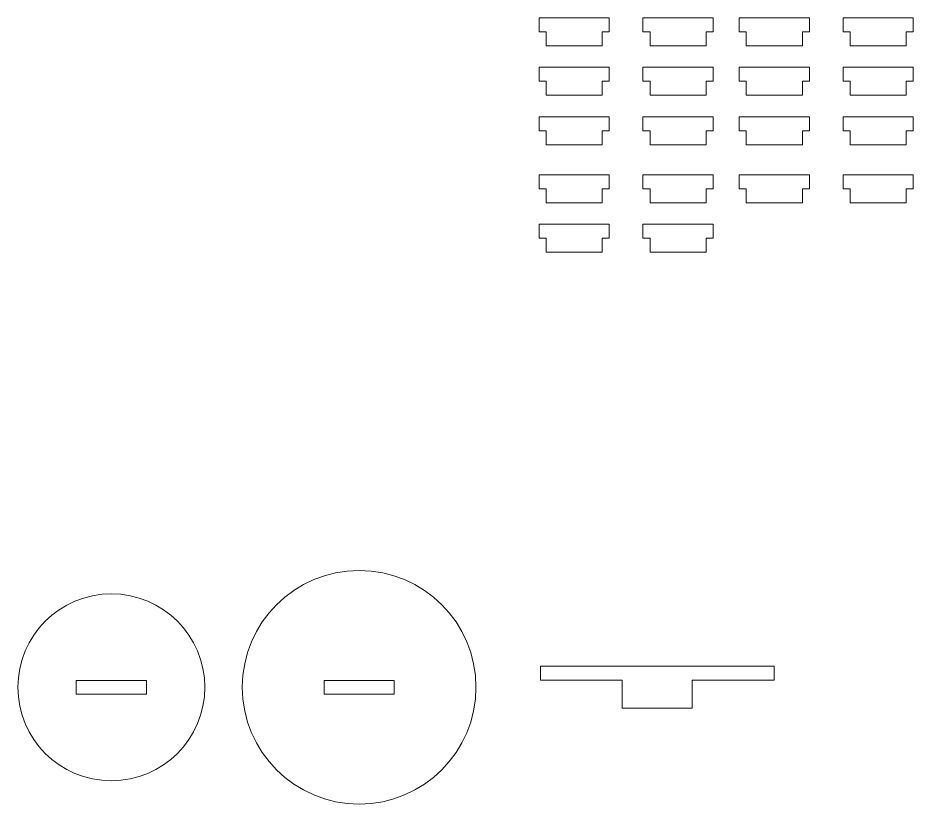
# Model space of a CAD drawing. Header units: centimetres. Extents: x -191 to 212, y -234 to 239.
# Drawn here: x -191.06 to -171.9, y -218.1 to -201.27 of the extents above; entities that cross this region are included whole.
import ezdxf

# ---------------------------------------------------------------- set-up
doc = ezdxf.new("R2010")
doc.units = ezdxf.units.CM
doc.header["$MEASUREMENT"] = 0
doc.layers.add('Capa 1', color=7, linetype='Continuous')

msp = doc.modelspace()

# ---------------------------------------------------------------- linework, layer by layer
at = {"layer": 'Capa 1', "color": 240, "lineweight": 9}
for points, knots in [([(-178.55024, -201.5712), (-178.55024, -201.5712), (-178.55024, -201.8712), (-178.55024, -201.8712), (-178.55024, -201.8712), (-179.75024, -201.8712), (-179.75024, -201.8712), (-179.75024, -201.8712), (-179.75024, -201.5712), (-179.75024, -201.5712), (-179.75024, -201.5712), (-179.90024, -201.5712), (-179.90024, -201.5712), (-179.90024, -201.5712), (-179.90024, -201.2712), (-179.90024, -201.2712), (-179.90024, -201.2712), (-178.40024, -201.2712), (-178.40024, -201.2712), (-178.40024, -201.2712), (-178.40024, -201.5712), (-178.40024, -201.5712), (-178.40024, -201.5712), (-178.55024, -201.5712), (-178.55024, -201.5712)], [0, 0, 0, 0, 0.125, 0.125, 0.125, 0.25, 0.25, 0.25, 0.375, 0.375, 0.375, 0.5, 0.5, 0.5, 0.625, 0.625, 0.625, 0.75, 0.75, 0.75, 0.875, 0.875, 0.875, 1, 1, 1, 1]), ([(-176.32991, -201.5712), (-176.32991, -201.5712), (-176.32991, -201.8712), (-176.32991, -201.8712), (-176.32991, -201.8712), (-177.52991, -201.8712), (-177.52991, -201.8712), (-177.52991, -201.8712), (-177.52991, -201.5712), (-177.52991, -201.5712), (-177.52991, -201.5712), (-177.67991, -201.5712), (-177.67991, -201.5712), (-177.67991, -201.5712), (-177.67991, -201.2712), (-177.67991, -201.2712), (-177.67991, -201.2712), (-176.17991, -201.2712), (-176.17991, -201.2712), (-176.17991, -201.2712), (-176.17991, -201.5712), (-176.17991, -201.5712), (-176.17991, -201.5712), (-176.32991, -201.5712), (-176.32991, -201.5712)], [0, 0, 0, 0, 0.125, 0.125, 0.125, 0.25, 0.25, 0.25, 0.375, 0.375, 0.375, 0.5, 0.5, 0.5, 0.625, 0.625, 0.625, 0.75, 0.75, 0.75, 0.875, 0.875, 0.875, 1, 1, 1, 1]), ([(-174.26999, -201.5712), (-174.26999, -201.5712), (-174.26999, -201.8712), (-174.26999, -201.8712), (-174.26999, -201.8712), (-175.46999, -201.8712), (-175.46999, -201.8712), (-175.46999, -201.8712), (-175.46999, -201.5712), (-175.46999, -201.5712), (-175.46999, -201.5712), (-175.61999, -201.5712), (-175.61999, -201.5712), (-175.61999, -201.5712), (-175.61999, -201.2712), (-175.61999, -201.2712), (-175.61999, -201.2712), (-174.11999, -201.2712), (-174.11999, -201.2712), (-174.11999, -201.2712), (-174.11999, -201.5712), (-174.11999, -201.5712), (-174.11999, -201.5712), (-174.26999, -201.5712), (-174.26999, -201.5712)], [0, 0, 0, 0, 0.125, 0.125, 0.125, 0.25, 0.25, 0.25, 0.375, 0.375, 0.375, 0.5, 0.5, 0.5, 0.625, 0.625, 0.625, 0.75, 0.75, 0.75, 0.875, 0.875, 0.875, 1, 1, 1, 1]), ([(-172.04966, -201.5712), (-172.04966, -201.5712), (-172.04966, -201.8712), (-172.04966, -201.8712), (-172.04966, -201.8712), (-173.24966, -201.8712), (-173.24966, -201.8712), (-173.24966, -201.8712), (-173.24966, -201.5712), (-173.24966, -201.5712), (-173.24966, -201.5712), (-173.39966, -201.5712), (-173.39966, -201.5712), (-173.39966, -201.5712), (-173.39966, -201.2712), (-173.39966, -201.2712), (-173.39966, -201.2712), (-171.89966, -201.2712), (-171.89966, -201.2712), (-171.89966, -201.2712), (-171.89966, -201.5712), (-171.89966, -201.5712), (-171.89966, -201.5712), (-172.04966, -201.5712), (-172.04966, -201.5712)], [0, 0, 0, 0, 0.125, 0.125, 0.125, 0.25, 0.25, 0.25, 0.375, 0.375, 0.375, 0.5, 0.5, 0.5, 0.625, 0.625, 0.625, 0.75, 0.75, 0.75, 0.875, 0.875, 0.875, 1, 1, 1, 1]), ([(-178.55024, -202.627), (-178.55024, -202.627), (-178.55024, -202.927), (-178.55024, -202.927), (-178.55024, -202.927), (-179.75024, -202.927), (-179.75024, -202.927), (-179.75024, -202.927), (-179.75024, -202.627), (-179.75024, -202.627), (-179.75024, -202.627), (-179.90024, -202.627), (-179.90024, -202.627), (-179.90024, -202.627), (-179.90024, -202.327), (-179.90024, -202.327), (-179.90024, -202.327), (-178.40024, -202.327), (-178.40024, -202.327), (-178.40024, -202.327), (-178.40024, -202.627), (-178.40024, -202.627), (-178.40024, -202.627), (-178.55024, -202.627), (-178.55024, -202.627)], [0, 0, 0, 0, 0.125, 0.125, 0.125, 0.25, 0.25, 0.25, 0.375, 0.375, 0.375, 0.5, 0.5, 0.5, 0.625, 0.625, 0.625, 0.75, 0.75, 0.75, 0.875, 0.875, 0.875, 1, 1, 1, 1]), ([(-176.32991, -202.627), (-176.32991, -202.627), (-176.32991, -202.927), (-176.32991, -202.927), (-176.32991, -202.927), (-177.52991, -202.927), (-177.52991, -202.927), (-177.52991, -202.927), (-177.52991, -202.627), (-177.52991, -202.627), (-177.52991, -202.627), (-177.67991, -202.627), (-177.67991, -202.627), (-177.67991, -202.627), (-177.67991, -202.327), (-177.67991, -202.327), (-177.67991, -202.327), (-176.17991, -202.327), (-176.17991, -202.327), (-176.17991, -202.327), (-176.17991, -202.627), (-176.17991, -202.627), (-176.17991, -202.627), (-176.32991, -202.627), (-176.32991, -202.627)], [0, 0, 0, 0, 0.125, 0.125, 0.125, 0.25, 0.25, 0.25, 0.375, 0.375, 0.375, 0.5, 0.5, 0.5, 0.625, 0.625, 0.625, 0.75, 0.75, 0.75, 0.875, 0.875, 0.875, 1, 1, 1, 1]), ([(-174.26999, -202.627), (-174.26999, -202.627), (-174.26999, -202.927), (-174.26999, -202.927), (-174.26999, -202.927), (-175.46999, -202.927), (-175.46999, -202.927), (-175.46999, -202.927), (-175.46999, -202.627), (-175.46999, -202.627), (-175.46999, -202.627), (-175.61999, -202.627), (-175.61999, -202.627), (-175.61999, -202.627), (-175.61999, -202.327), (-175.61999, -202.327), (-175.61999, -202.327), (-174.11999, -202.327), (-174.11999, -202.327), (-174.11999, -202.327), (-174.11999, -202.627), (-174.11999, -202.627), (-174.11999, -202.627), (-174.26999, -202.627), (-174.26999, -202.627)], [0, 0, 0, 0, 0.125, 0.125, 0.125, 0.25, 0.25, 0.25, 0.375, 0.375, 0.375, 0.5, 0.5, 0.5, 0.625, 0.625, 0.625, 0.75, 0.75, 0.75, 0.875, 0.875, 0.875, 1, 1, 1, 1]), ([(-172.04966, -202.627), (-172.04966, -202.627), (-172.04966, -202.927), (-172.04966, -202.927), (-172.04966, -202.927), (-173.24966, -202.927), (-173.24966, -202.927), (-173.24966, -202.927), (-173.24966, -202.627), (-173.24966, -202.627), (-173.24966, -202.627), (-173.39966, -202.627), (-173.39966, -202.627), (-173.39966, -202.627), (-173.39966, -202.327), (-173.39966, -202.327), (-173.39966, -202.327), (-171.89966, -202.327), (-171.89966, -202.327), (-171.89966, -202.327), (-171.89966, -202.627), (-171.89966, -202.627), (-171.89966, -202.627), (-172.04966, -202.627), (-172.04966, -202.627)], [0, 0, 0, 0, 0.125, 0.125, 0.125, 0.25, 0.25, 0.25, 0.375, 0.375, 0.375, 0.5, 0.5, 0.5, 0.625, 0.625, 0.625, 0.75, 0.75, 0.75, 0.875, 0.875, 0.875, 1, 1, 1, 1]), ([(-178.55024, -203.68787), (-178.55024, -203.68787), (-178.55024, -203.98787), (-178.55024, -203.98787), (-178.55024, -203.98787), (-179.75024, -203.98787), (-179.75024, -203.98787), (-179.75024, -203.98787), (-179.75024, -203.68787), (-179.75024, -203.68787), (-179.75024, -203.68787), (-179.90024, -203.68787), (-179.90024, -203.68787), (-179.90024, -203.68787), (-179.90024, -203.38787), (-179.90024, -203.38787), (-179.90024, -203.38787), (-178.40024, -203.38787), (-178.40024, -203.38787), (-178.40024, -203.38787), (-178.40024, -203.68787), (-178.40024, -203.68787), (-178.40024, -203.68787), (-178.55024, -203.68787), (-178.55024, -203.68787)], [0, 0, 0, 0, 0.125, 0.125, 0.125, 0.25, 0.25, 0.25, 0.375, 0.375, 0.375, 0.5, 0.5, 0.5, 0.625, 0.625, 0.625, 0.75, 0.75, 0.75, 0.875, 0.875, 0.875, 1, 1, 1, 1]), ([(-176.32991, -203.68787), (-176.32991, -203.68787), (-176.32991, -203.98787), (-176.32991, -203.98787), (-176.32991, -203.98787), (-177.52991, -203.98787), (-177.52991, -203.98787), (-177.52991, -203.98787), (-177.52991, -203.68787), (-177.52991, -203.68787), (-177.52991, -203.68787), (-177.67991, -203.68787), (-177.67991, -203.68787), (-177.67991, -203.68787), (-177.67991, -203.38787), (-177.67991, -203.38787), (-177.67991, -203.38787), (-176.17991, -203.38787), (-176.17991, -203.38787), (-176.17991, -203.38787), (-176.17991, -203.68787), (-176.17991, -203.68787), (-176.17991, -203.68787), (-176.32991, -203.68787), (-176.32991, -203.68787)], [0, 0, 0, 0, 0.125, 0.125, 0.125, 0.25, 0.25, 0.25, 0.375, 0.375, 0.375, 0.5, 0.5, 0.5, 0.625, 0.625, 0.625, 0.75, 0.75, 0.75, 0.875, 0.875, 0.875, 1, 1, 1, 1]), ([(-174.26999, -203.68787), (-174.26999, -203.68787), (-174.26999, -203.98787), (-174.26999, -203.98787), (-174.26999, -203.98787), (-175.46999, -203.98787), (-175.46999, -203.98787), (-175.46999, -203.98787), (-175.46999, -203.68787), (-175.46999, -203.68787), (-175.46999, -203.68787), (-175.61999, -203.68787), (-175.61999, -203.68787), (-175.61999, -203.68787), (-175.61999, -203.38787), (-175.61999, -203.38787), (-175.61999, -203.38787), (-174.11999, -203.38787), (-174.11999, -203.38787), (-174.11999, -203.38787), (-174.11999, -203.68787), (-174.11999, -203.68787), (-174.11999, -203.68787), (-174.26999, -203.68787), (-174.26999, -203.68787)], [0, 0, 0, 0, 0.125, 0.125, 0.125, 0.25, 0.25, 0.25, 0.375, 0.375, 0.375, 0.5, 0.5, 0.5, 0.625, 0.625, 0.625, 0.75, 0.75, 0.75, 0.875, 0.875, 0.875, 1, 1, 1, 1]), ([(-172.04966, -203.68787), (-172.04966, -203.68787), (-172.04966, -203.98787), (-172.04966, -203.98787), (-172.04966, -203.98787), (-173.24966, -203.98787), (-173.24966, -203.98787), (-173.24966, -203.98787), (-173.24966, -203.68787), (-173.24966, -203.68787), (-173.24966, -203.68787), (-173.39966, -203.68787), (-173.39966, -203.68787), (-173.39966, -203.68787), (-173.39966, -203.38787), (-173.39966, -203.38787), (-173.39966, -203.38787), (-171.89966, -203.38787), (-171.89966, -203.38787), (-171.89966, -203.38787), (-171.89966, -203.68787), (-171.89966, -203.68787), (-171.89966, -203.68787), (-172.04966, -203.68787), (-172.04966, -203.68787)], [0, 0, 0, 0, 0.125, 0.125, 0.125, 0.25, 0.25, 0.25, 0.375, 0.375, 0.375, 0.5, 0.5, 0.5, 0.625, 0.625, 0.625, 0.75, 0.75, 0.75, 0.875, 0.875, 0.875, 1, 1, 1, 1]), ([(-178.55024, -204.93093), (-178.55024, -204.93093), (-178.55024, -205.23093), (-178.55024, -205.23093), (-178.55024, -205.23093), (-179.75024, -205.23093), (-179.75024, -205.23093), (-179.75024, -205.23093), (-179.75024, -204.93093), (-179.75024, -204.93093), (-179.75024, -204.93093), (-179.90024, -204.93093), (-179.90024, -204.93093), (-179.90024, -204.93093), (-179.90024, -204.63093), (-179.90024, -204.63093), (-179.90024, -204.63093), (-178.40024, -204.63093), (-178.40024, -204.63093), (-178.40024, -204.63093), (-178.40024, -204.93093), (-178.40024, -204.93093), (-178.40024, -204.93093), (-178.55024, -204.93093), (-178.55024, -204.93093)], [0, 0, 0, 0, 0.125, 0.125, 0.125, 0.25, 0.25, 0.25, 0.375, 0.375, 0.375, 0.5, 0.5, 0.5, 0.625, 0.625, 0.625, 0.75, 0.75, 0.75, 0.875, 0.875, 0.875, 1, 1, 1, 1]), ([(-176.32991, -204.93093), (-176.32991, -204.93093), (-176.32991, -205.23093), (-176.32991, -205.23093), (-176.32991, -205.23093), (-177.52991, -205.23093), (-177.52991, -205.23093), (-177.52991, -205.23093), (-177.52991, -204.93093), (-177.52991, -204.93093), (-177.52991, -204.93093), (-177.67991, -204.93093), (-177.67991, -204.93093), (-177.67991, -204.93093), (-177.67991, -204.63093), (-177.67991, -204.63093), (-177.67991, -204.63093), (-176.17991, -204.63093), (-176.17991, -204.63093), (-176.17991, -204.63093), (-176.17991, -204.93093), (-176.17991, -204.93093), (-176.17991, -204.93093), (-176.32991, -204.93093), (-176.32991, -204.93093)], [0, 0, 0, 0, 0.125, 0.125, 0.125, 0.25, 0.25, 0.25, 0.375, 0.375, 0.375, 0.5, 0.5, 0.5, 0.625, 0.625, 0.625, 0.75, 0.75, 0.75, 0.875, 0.875, 0.875, 1, 1, 1, 1]), ([(-174.26999, -204.93093), (-174.26999, -204.93093), (-174.26999, -205.23093), (-174.26999, -205.23093), (-174.26999, -205.23093), (-175.46999, -205.23093), (-175.46999, -205.23093), (-175.46999, -205.23093), (-175.46999, -204.93093), (-175.46999, -204.93093), (-175.46999, -204.93093), (-175.61999, -204.93093), (-175.61999, -204.93093), (-175.61999, -204.93093), (-175.61999, -204.63093), (-175.61999, -204.63093), (-175.61999, -204.63093), (-174.11999, -204.63093), (-174.11999, -204.63093), (-174.11999, -204.63093), (-174.11999, -204.93093), (-174.11999, -204.93093), (-174.11999, -204.93093), (-174.26999, -204.93093), (-174.26999, -204.93093)], [0, 0, 0, 0, 0.125, 0.125, 0.125, 0.25, 0.25, 0.25, 0.375, 0.375, 0.375, 0.5, 0.5, 0.5, 0.625, 0.625, 0.625, 0.75, 0.75, 0.75, 0.875, 0.875, 0.875, 1, 1, 1, 1]), ([(-172.04966, -204.93093), (-172.04966, -204.93093), (-172.04966, -205.23093), (-172.04966, -205.23093), (-172.04966, -205.23093), (-173.24966, -205.23093), (-173.24966, -205.23093), (-173.24966, -205.23093), (-173.24966, -204.93093), (-173.24966, -204.93093), (-173.24966, -204.93093), (-173.39966, -204.93093), (-173.39966, -204.93093), (-173.39966, -204.93093), (-173.39966, -204.63093), (-173.39966, -204.63093), (-173.39966, -204.63093), (-171.89966, -204.63093), (-171.89966, -204.63093), (-171.89966, -204.63093), (-171.89966, -204.93093), (-171.89966, -204.93093), (-171.89966, -204.93093), (-172.04966, -204.93093), (-172.04966, -204.93093)], [0, 0, 0, 0, 0.125, 0.125, 0.125, 0.25, 0.25, 0.25, 0.375, 0.375, 0.375, 0.5, 0.5, 0.5, 0.625, 0.625, 0.625, 0.75, 0.75, 0.75, 0.875, 0.875, 0.875, 1, 1, 1, 1]), ([(-178.55024, -205.98673), (-178.55024, -205.98673), (-178.55024, -206.28673), (-178.55024, -206.28673), (-178.55024, -206.28673), (-179.75024, -206.28673), (-179.75024, -206.28673), (-179.75024, -206.28673), (-179.75024, -205.98673), (-179.75024, -205.98673), (-179.75024, -205.98673), (-179.90024, -205.98673), (-179.90024, -205.98673), (-179.90024, -205.98673), (-179.90024, -205.68673), (-179.90024, -205.68673), (-179.90024, -205.68673), (-178.40024, -205.68673), (-178.40024, -205.68673), (-178.40024, -205.68673), (-178.40024, -205.98673), (-178.40024, -205.98673), (-178.40024, -205.98673), (-178.55024, -205.98673), (-178.55024, -205.98673)], [0, 0, 0, 0, 0.125, 0.125, 0.125, 0.25, 0.25, 0.25, 0.375, 0.375, 0.375, 0.5, 0.5, 0.5, 0.625, 0.625, 0.625, 0.75, 0.75, 0.75, 0.875, 0.875, 0.875, 1, 1, 1, 1]), ([(-176.32991, -205.98673), (-176.32991, -205.98673), (-176.32991, -206.28673), (-176.32991, -206.28673), (-176.32991, -206.28673), (-177.52991, -206.28673), (-177.52991, -206.28673), (-177.52991, -206.28673), (-177.52991, -205.98673), (-177.52991, -205.98673), (-177.52991, -205.98673), (-177.67991, -205.98673), (-177.67991, -205.98673), (-177.67991, -205.98673), (-177.67991, -205.68673), (-177.67991, -205.68673), (-177.67991, -205.68673), (-176.17991, -205.68673), (-176.17991, -205.68673), (-176.17991, -205.68673), (-176.17991, -205.98673), (-176.17991, -205.98673), (-176.17991, -205.98673), (-176.32991, -205.98673), (-176.32991, -205.98673)], [0, 0, 0, 0, 0.125, 0.125, 0.125, 0.25, 0.25, 0.25, 0.375, 0.375, 0.375, 0.5, 0.5, 0.5, 0.625, 0.625, 0.625, 0.75, 0.75, 0.75, 0.875, 0.875, 0.875, 1, 1, 1, 1]), ([(-183.7542, -213.09605), (-182.37349, -213.09605), (-181.2542, -214.21534), (-181.2542, -215.59605), (-181.2542, -216.97676), (-182.37349, -218.09605), (-183.7542, -218.09605), (-185.13491, -218.09605), (-186.2542, -216.97676), (-186.2542, -215.59605), (-186.2542, -214.21534), (-185.13491, -213.09605), (-183.7542, -213.09605)], [0, 0, 0, 0, 0.25, 0.25, 0.25, 0.5, 0.5, 0.5, 0.75, 0.75, 0.75, 1, 1, 1, 1]), ([(-189.05686, -213.59605), (-187.95229, -213.59605), (-187.05686, -214.49148), (-187.05686, -215.59605), (-187.05686, -216.70062), (-187.95229, -217.59605), (-189.05686, -217.59605), (-190.16143, -217.59605), (-191.05686, -216.70062), (-191.05686, -215.59605), (-191.05686, -214.49148), (-190.16143, -213.59605), (-189.05686, -213.59605)], [0, 0, 0, 0, 0.25, 0.25, 0.25, 0.5, 0.5, 0.5, 0.75, 0.75, 0.75, 1, 1, 1, 1]), ([(-179.87463, -215.14605), (-179.87463, -215.14605), (-174.87463, -215.14605), (-174.87463, -215.14605), (-174.87463, -215.14605), (-174.87463, -215.44605), (-174.87463, -215.44605), (-174.87463, -215.44605), (-176.62463, -215.44605), (-176.62463, -215.44605), (-176.62463, -215.44605), (-176.62463, -216.04605), (-176.62463, -216.04605), (-176.62463, -216.04605), (-178.12463, -216.04605), (-178.12463, -216.04605), (-178.12463, -216.04605), (-178.12463, -215.44605), (-178.12463, -215.44605), (-178.12463, -215.44605), (-179.87463, -215.44605), (-179.87463, -215.44605), (-179.87463, -215.44605), (-179.87463, -215.14605), (-179.87463, -215.14605)], [0, 0, 0, 0, 0.125, 0.125, 0.125, 0.25, 0.25, 0.25, 0.375, 0.375, 0.375, 0.5, 0.5, 0.5, 0.625, 0.625, 0.625, 0.75, 0.75, 0.75, 0.875, 0.875, 0.875, 1, 1, 1, 1]), ([(-189.80686, -215.45105), (-189.80686, -215.45105), (-188.30686, -215.45105), (-188.30686, -215.45105), (-188.30686, -215.45105), (-188.30686, -215.74105), (-188.30686, -215.74105), (-188.30686, -215.74105), (-189.80686, -215.74105), (-189.80686, -215.74105), (-189.80686, -215.74105), (-189.80686, -215.45105), (-189.80686, -215.45105)], [0, 0, 0, 0, 0.25, 0.25, 0.25, 0.5, 0.5, 0.5, 0.75, 0.75, 0.75, 1, 1, 1, 1]), ([(-184.5042, -215.45105), (-184.5042, -215.45105), (-183.0042, -215.45105), (-183.0042, -215.45105), (-183.0042, -215.45105), (-183.0042, -215.74105), (-183.0042, -215.74105), (-183.0042, -215.74105), (-184.5042, -215.74105), (-184.5042, -215.74105), (-184.5042, -215.74105), (-184.5042, -215.45105), (-184.5042, -215.45105)], [0, 0, 0, 0, 0.25, 0.25, 0.25, 0.5, 0.5, 0.5, 0.75, 0.75, 0.75, 1, 1, 1, 1])]:
    msp.add_open_spline(points, degree=3, knots=knots, dxfattribs=at)

doc.saveas('drawing.dxf')
